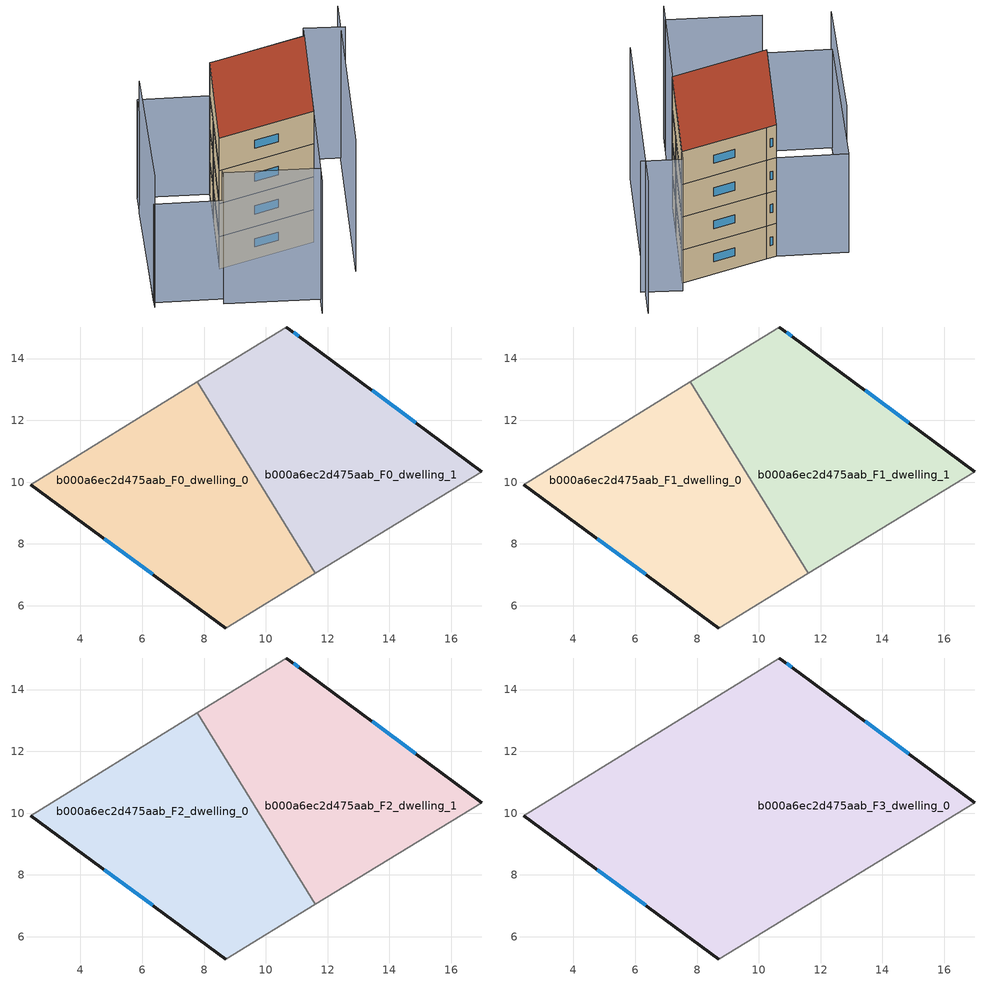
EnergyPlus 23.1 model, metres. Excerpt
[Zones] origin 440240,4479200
b000a6ec2d475aab_F0_dwelling_0
 floor ground (EU_floor_Construction): 7.78,13.24 11.6,7.05 8.71,5.28 2.39,9.91 z0
 wall outside (EU_wall_Construction): 2.39,9.91 8.71,5.28 z0:3
 wall adiabatic (EU_wall_Construction): 8.71,5.28 11.6,7.05 / 7.78,13.24 2.39,9.91 z0:3
 wall to b000a6ec2d475aab_F0_dwelling_1 (EU_wall_Construction): 11.6,7.05 7.78,13.24 z0:3
 window (EU_Window_Construction): 4.76,8.17 6.34,7.02 z1.13:1.87
b000a6ec2d475aab_F0_dwelling_1
 floor ground (EU_floor_Construction): 16.99,10.34 11.6,7.05 7.78,13.24 10.67,15.02 11.31,14.55 z0
 wall outside (EU_wall_Construction): 16.99,10.34 11.31,14.55 10.67,15.02 z0:3
 wall adiabatic (EU_wall_Construction): 11.6,7.05 16.99,10.34 / 10.67,15.02 7.78,13.24 z0:3
 window (EU_Window_Construction): 11.07,14.73 10.91,14.84 / 14.85,11.92 13.44,12.97 z1.13:1.87
b000a6ec2d475aab_F1_dwelling_0
 floor to b000a6ec2d475aab_F0_dwelling_0 (EU_floor_Construction): 7.78,13.24 11.6,7.05 8.71,5.28 2.39,9.91 z3
 wall outside (EU_wall_Construction): 2.39,9.91 8.71,5.28 z3:6
 wall adiabatic (EU_wall_Construction): 8.71,5.28 11.6,7.05 / 7.78,13.24 2.39,9.91 z3:6
 wall to b000a6ec2d475aab_F1_dwelling_1 (EU_wall_Construction): 11.6,7.05 7.78,13.24 z3:6
 window (EU_Window_Construction): 4.76,8.17 6.34,7.02 z4.13:4.87
b000a6ec2d475aab_F1_dwelling_1
 floor to b000a6ec2d475aab_F0_dwelling_1 (EU_floor_Construction): 16.99,10.34 11.6,7.05 7.78,13.24 10.67,15.02 11.31,14.55 z3
 wall outside (EU_wall_Construction): 16.99,10.34 11.31,14.55 10.67,15.02 z3:6
 wall adiabatic (EU_wall_Construction): 11.6,7.05 16.99,10.34 / 10.67,15.02 7.78,13.24 z3:6
 window (EU_Window_Construction): 11.07,14.73 10.91,14.84 / 14.85,11.92 13.44,12.97 z4.13:4.87
b000a6ec2d475aab_F2_dwelling_0
 floor to b000a6ec2d475aab_F1_dwelling_0 (EU_floor_Construction): 7.78,13.24 11.6,7.05 8.71,5.28 2.39,9.91 z6
 wall outside (EU_wall_Construction): 2.39,9.91 8.71,5.28 z6:9
 wall adiabatic (EU_wall_Construction): 8.71,5.28 11.6,7.05 / 7.78,13.24 2.39,9.91 z6:9
 wall to b000a6ec2d475aab_F2_dwelling_1 (EU_wall_Construction): 11.6,7.05 7.78,13.24 z6:9
 window (EU_Window_Construction): 4.76,8.17 6.34,7.02 z7.13:7.87
b000a6ec2d475aab_F2_dwelling_1
 floor to b000a6ec2d475aab_F1_dwelling_1 (EU_floor_Construction): 16.99,10.34 11.6,7.05 7.78,13.24 10.67,15.02 11.31,14.55 z6
 wall outside (EU_wall_Construction): 16.99,10.34 11.31,14.55 10.67,15.02 z6:9
 wall adiabatic (EU_wall_Construction): 11.6,7.05 16.99,10.34 / 10.67,15.02 7.78,13.24 z6:9
 window (EU_Window_Construction): 11.07,14.73 10.91,14.84 / 14.85,11.92 13.44,12.97 z7.13:7.87
b000a6ec2d475aab_F3_dwelling_0
 floor to b000a6ec2d475aab_F2_dwelling_0 (EU_floor_Construction): 7.78,13.24 11.6,7.05 8.71,5.28 2.39,9.91 z9
 floor to b000a6ec2d475aab_F2_dwelling_1 (EU_floor_Construction): 16.99,10.34 11.6,7.05 7.78,13.24 10.67,15.02 11.31,14.55 z9
 wall outside (EU_wall_Construction): 16.99,10.34 11.31,14.55 10.67,15.02 / 2.39,9.91 8.71,5.28 z9:12
 wall adiabatic (EU_wall_Construction): 8.71,5.28 16.99,10.34 / 10.67,15.02 2.39,9.91 z9:12
 window (EU_Window_Construction): 14.85,11.92 13.44,12.97 / 4.76,8.17 6.34,7.02 / 11.07,14.73 10.91,14.84 z10.13:10.87
 roof outside (EU_roof_Construction): 16.99,10.34 11.31,14.55 10.67,15.02 2.39,9.91 8.71,5.28 z12
shading: -1.39,7.58 2.44,1.43 / 6.85,0.76 21.56,9.9 / 0.94,0.52 17.82,10.85 / 17.82,10.85 19.44,8.2 / 6.12,18.56 -4.16,11.95 z0:12; -3.66,12.27 7.72,19.59 / 7.72,19.59 10.67,15.02 / 10.67,15.02 -0.72,7.7 / -0.72,7.7 -3.66,12.27 z0:9
[Building]
EU S2 Campaign: North Axis=0; Terrain=City; Solar Distribution=FullExterior
[Site:Location]
Madrid: Latitude=40.5; Longitude=-3.5; Time Zone=1; Elevation=609
[SizingPeriod:WeatherFileDays]
AnnualSizingPeriod: Begin Month=1; Begin Day of Month=1; End Month=12; End Day of Month=31; Day of Week for Start Day=Monday; Use Weather File Daylight Saving Period=No; Use Weather File Rain and Snow Indicators=No
[MATERIAL]
EU_InternalMass_Material: Roughness=MediumRough; Thickness=0.1; Conductivity=1; Density=1800; Specific Heat=900; Thermal Absorptance=0.9; Solar Absorptance=0.7; Visible Absorptance=0.7
[MATERIAL:NOMASS] Roughness=MediumRough; Thermal Absorptance=0.9; Solar Absorptance=0.7; Visible Absorptance=0.7
Name | Thermal Resistance
EU_wall_NoMass | 1.26313
EU_roof_NoMass | 0.258054
EU_floor_NoMass | 0.563028
[WINDOWMATERIAL:SIMPLEGLAZINGSYSTEM]
EU_Window_SimpleGlazing: UFactor=4.93364; Solar Heat Gain Coefficient=0.85; Visible Transmittance=0.85
[CONSTRUCTION]
EU_wall_Construction: EU_wall_NoMass
EU_roof_Construction: EU_roof_NoMass
EU_floor_Construction: EU_floor_NoMass
EU_InternalMass_Construction: EU_InternalMass_Material
EU_Window_Construction: EU_Window_SimpleGlazing
[ZONE] Type=1; Multiplier=1; Ceiling Height=autocalculate; Floor Area=autocalculate; Part of Total Floor Area=Yes
Name | Volume
b000a6ec2d475aab_F0_dwelling_0; b000a6ec2d475aab_F1_dwelling_0; b000a6ec2d475aab_F2_dwelling_0 | 106.025
b000a6ec2d475aab_F3_dwelling_0 | 212.05
b000a6ec2d475aab_F0_dwelling_1; b000a6ec2d475aab_F1_dwelling_1; b000a6ec2d475aab_F2_dwelling_1 | 106.029
[INTERNALMASS] Construction=EU_InternalMass_Construction
Name | Zone or ZoneList | Surface Area
b000a6ec2d475aab_F0_dwelling_0_EU_InternalMass | b000a6ec2d475aab_F0_dwelling_0 | 35.3418
b000a6ec2d475aab_F0_dwelling_1_EU_InternalMass | b000a6ec2d475aab_F0_dwelling_1 | 35.343
b000a6ec2d475aab_F1_dwelling_0_EU_InternalMass | b000a6ec2d475aab_F1_dwelling_0 | 35.3418
b000a6ec2d475aab_F1_dwelling_1_EU_InternalMass | b000a6ec2d475aab_F1_dwelling_1 | 35.343
b000a6ec2d475aab_F2_dwelling_0_EU_InternalMass | b000a6ec2d475aab_F2_dwelling_0 | 35.3418
b000a6ec2d475aab_F2_dwelling_1_EU_InternalMass | b000a6ec2d475aab_F2_dwelling_1 | 35.343
b000a6ec2d475aab_F3_dwelling_0_EU_InternalMass | b000a6ec2d475aab_F3_dwelling_0 | 70.6849
[OTHEREQUIPMENT] Fuel Type=Electricity; Design Level Calculation Method=Watts/Area; Power per Zone Floor Area=1; Fraction Latent=0; Fraction Radiant=0; Fraction Lost=0; Carbon Dioxide Generation Rate=0; EndUse Subcategory=EU_Step8_InternalGains
Name | Zone or ZoneList or Space or SpaceList | Schedule
EU_Step8_InternalGain_b000a6ec2d475aab_F0_dwelling_0_f000 | b000a6ec2d475aab_F0_dwelling_0 | EU_Step8_GainSchedule_b000a6ec2d475aab_F0_dwelling_0_f000
EU_Step8_InternalGain_b000a6ec2d475aab_F0_dwelling_1_f000 | b000a6ec2d475aab_F0_dwelling_1 | EU_Step8_GainSchedule_b000a6ec2d475aab_F0_dwelling_1_f000
EU_Step8_InternalGain_b000a6ec2d475aab_F1_dwelling_0_f000 | b000a6ec2d475aab_F1_dwelling_0 | EU_Step8_GainSchedule_b000a6ec2d475aab_F1_dwelling_0_f000
EU_Step8_InternalGain_b000a6ec2d475aab_F1_dwelling_1_f000 | b000a6ec2d475aab_F1_dwelling_1 | EU_Step8_GainSchedule_b000a6ec2d475aab_F1_dwelling_1_f000
EU_Step8_InternalGain_b000a6ec2d475aab_F2_dwelling_0_f000 | b000a6ec2d475aab_F2_dwelling_0 | EU_Step8_GainSchedule_b000a6ec2d475aab_F2_dwelling_0_f000
EU_Step8_InternalGain_b000a6ec2d475aab_F2_dwelling_1_f000 | b000a6ec2d475aab_F2_dwelling_1 | EU_Step8_GainSchedule_b000a6ec2d475aab_F2_dwelling_1_f000
EU_Step8_InternalGain_b000a6ec2d475aab_F3_dwelling_0_f000 | b000a6ec2d475aab_F3_dwelling_0 | EU_Step8_GainSchedule_b000a6ec2d475aab_F3_dwelling_0_f000
[ZONEVENTILATION:DESIGNFLOWRATE] Schedule=EU_AlwaysOn; Design Flow Rate Calculation Method=AirChanges/Hour; Air Changes per Hour=0.717621; Ventilation Type=Natural; Fan Pressure Rise=0; Fan Total Efficiency=1; Constant Term Coefficient=1; Temperature Term Coefficient=0; Velocity Term Coefficient=0; Velocity Squared Term Coefficient=0; Minimum Indoor Temperature=-100; Maximum Indoor Temperature=100; Delta Temperature=-100; Minimum Outdoor Temperature=-100; Maximum Outdoor Temperature=100; Maximum Wind Speed=40
Name | Zone or ZoneList or Space or SpaceList
EU_ConstantAir_b000a6ec2d475aab_F0_dwelling_0 | b000a6ec2d475aab_F0_dwelling_0
EU_ConstantAir_b000a6ec2d475aab_F0_dwelling_1 | b000a6ec2d475aab_F0_dwelling_1
EU_ConstantAir_b000a6ec2d475aab_F1_dwelling_0 | b000a6ec2d475aab_F1_dwelling_0
EU_ConstantAir_b000a6ec2d475aab_F1_dwelling_1 | b000a6ec2d475aab_F1_dwelling_1
EU_ConstantAir_b000a6ec2d475aab_F2_dwelling_0 | b000a6ec2d475aab_F2_dwelling_0
EU_ConstantAir_b000a6ec2d475aab_F2_dwelling_1 | b000a6ec2d475aab_F2_dwelling_1
EU_ConstantAir_b000a6ec2d475aab_F3_dwelling_0 | b000a6ec2d475aab_F3_dwelling_0
[HVACTEMPLATE:THERMOSTAT] Constant Heating Setpoint=20; Constant Cooling Setpoint=50
EU_HeatOnly_b000a6ec2d475aab_F0_dwelling_0; EU_HeatOnly_b000a6ec2d475aab_F0_dwelling_1; EU_HeatOnly_b000a6ec2d475aab_F1_dwelling_0; EU_HeatOnly_b000a6ec2d475aab_F1_dwelling_1; EU_HeatOnly_b000a6ec2d475aab_F2_dwelling_0; EU_HeatOnly_b000a6ec2d475aab_F2_dwelling_1; EU_HeatOnly_b000a6ec2d475aab_F3_dwelling_0
[HVACTEMPLATE:ZONE:IDEALLOADSAIRSYSTEM] System Availability Schedule=EU_AlwaysOn; Maximum Heating Supply Air Temperature=50; Minimum Cooling Supply Air Temperature=13; Maximum Heating Supply Air Humidity Ratio=0.0156; Minimum Cooling Supply Air Humidity Ratio=0.0077; Heating Limit=NoLimit; Cooling Limit=NoLimit; Heating Availability Schedule=EU_AlwaysOn; Cooling Availability Schedule=EU_CoolingOff; Dehumidification Control Type=ConstantSensibleHeatRatio; Cooling Sensible Heat Ratio=0.7; Dehumidification Setpoint=60; Humidification Control Type=None; Humidification Setpoint=30; Outdoor Air Method=None; Outdoor Air Flow Rate per Person=0.00944; Outdoor Air Flow Rate per Zone Floor Area=0; Outdoor Air Flow Rate per Zone=0; Demand Controlled Ventilation Type=None; Outdoor Air Economizer Type=NoEconomizer; Heat Recovery Type=None; Sensible Heat Recovery Effectiveness=0.7; Latent Heat Recovery Effectiveness=0.65
Name | Template Thermostat
b000a6ec2d475aab_F0_dwelling_0 | EU_HeatOnly_b000a6ec2d475aab_F0_dwelling_0
b000a6ec2d475aab_F0_dwelling_1 | EU_HeatOnly_b000a6ec2d475aab_F0_dwelling_1
b000a6ec2d475aab_F1_dwelling_0 | EU_HeatOnly_b000a6ec2d475aab_F1_dwelling_0
b000a6ec2d475aab_F1_dwelling_1 | EU_HeatOnly_b000a6ec2d475aab_F1_dwelling_1
b000a6ec2d475aab_F2_dwelling_0 | EU_HeatOnly_b000a6ec2d475aab_F2_dwelling_0
b000a6ec2d475aab_F2_dwelling_1 | EU_HeatOnly_b000a6ec2d475aab_F2_dwelling_1
b000a6ec2d475aab_F3_dwelling_0 | EU_HeatOnly_b000a6ec2d475aab_F3_dwelling_0
[SIZING:ZONE] Zone Cooling Design Supply Air Temperature Input Method=SupplyAirTemperature; Zone Cooling Design Supply Air Temperature=13; Zone Heating Design Supply Air Temperature Input Method=SupplyAirTemperature; Zone Heating Design Supply Air Temperature=50; Zone Cooling Design Supply Air Humidity Ratio=0.008; Zone Heating Design Supply Air Humidity Ratio=0.008; Cooling Design Air Flow Method=DesignDay; Cooling Design Air Flow Rate=0; Cooling Minimum Air Flow per Zone Floor Area=0.000762; Cooling Minimum Air Flow=0; Cooling Minimum Air Flow Fraction=0.2; Heating Design Air Flow Method=DesignDay; Heating Design Air Flow Rate=0; Heating Maximum Air Flow per Zone Floor Area=0.002032; Heating Maximum Air Flow=0.141576; Heating Maximum Air Flow Fraction=0.3; Account for Dedicated Outdoor Air System=No; Dedicated Outdoor Air System Control Strategy=NeutralSupplyAir; Dedicated Outdoor Air Low Setpoint Temperature for Design=autosize; Dedicated Outdoor Air High Setpoint Temperature for Design=autosize; Zone Load Sizing Method=Sensible Load Only No Latent Load; Zone Latent Cooling Design Supply Air Humidity Ratio Input Method=HumidityRatioDifference; Zone Cooling Design Supply Air Humidity Ratio Difference=0.005; Zone Latent Heating Design Supply Air Humidity Ratio Input Method=HumidityRatioDifference; Zone Humidification Design Supply Air Humidity Ratio Difference=0.005
b000a6ec2d475aab_F0_dwelling_0; b000a6ec2d475aab_F0_dwelling_1; b000a6ec2d475aab_F1_dwelling_0; b000a6ec2d475aab_F1_dwelling_1; b000a6ec2d475aab_F2_dwelling_0; b000a6ec2d475aab_F2_dwelling_1; b000a6ec2d475aab_F3_dwelling_0
[SCHEDULE:CONSTANT]
Name | Hourly Value
EU_AlwaysOn | 1
EU_CoolingOff | 0
[SCHEDULE:FILE] Column Number=1; Rows to Skip at Top=0; Number of Hours of Data=8760; Column Separator=Comma; Interpolate to Timestep=No; Minutes per Item=60; Adjust Schedule for Daylight Savings=Yes
Name | File
EU_Step8_GainSchedule_b000a6ec2d475aab_F0_dwelling_0_f000 | ../../schedules/b000a6ec2d475aab/b000a6ec2d475aab_F0_dwelling_0_f000_gain.csv
EU_Step8_GainSchedule_b000a6ec2d475aab_F0_dwelling_1_f000 | ../../schedules/b000a6ec2d475aab/b000a6ec2d475aab_F0_dwelling_1_f000_gain.csv
EU_Step8_GainSchedule_b000a6ec2d475aab_F1_dwelling_0_f000 | ../../schedules/b000a6ec2d475aab/b000a6ec2d475aab_F1_dwelling_0_f000_gain.csv
EU_Step8_GainSchedule_b000a6ec2d475aab_F1_dwelling_1_f000 | ../../schedules/b000a6ec2d475aab/b000a6ec2d475aab_F1_dwelling_1_f000_gain.csv
EU_Step8_GainSchedule_b000a6ec2d475aab_F2_dwelling_0_f000 | ../../schedules/b000a6ec2d475aab/b000a6ec2d475aab_F2_dwelling_0_f000_gain.csv
EU_Step8_GainSchedule_b000a6ec2d475aab_F2_dwelling_1_f000 | ../../schedules/b000a6ec2d475aab/b000a6ec2d475aab_F2_dwelling_1_f000_gain.csv
EU_Step8_GainSchedule_b000a6ec2d475aab_F3_dwelling_0_f000 | ../../schedules/b000a6ec2d475aab/b000a6ec2d475aab_F3_dwelling_0_f000_gain.csv
